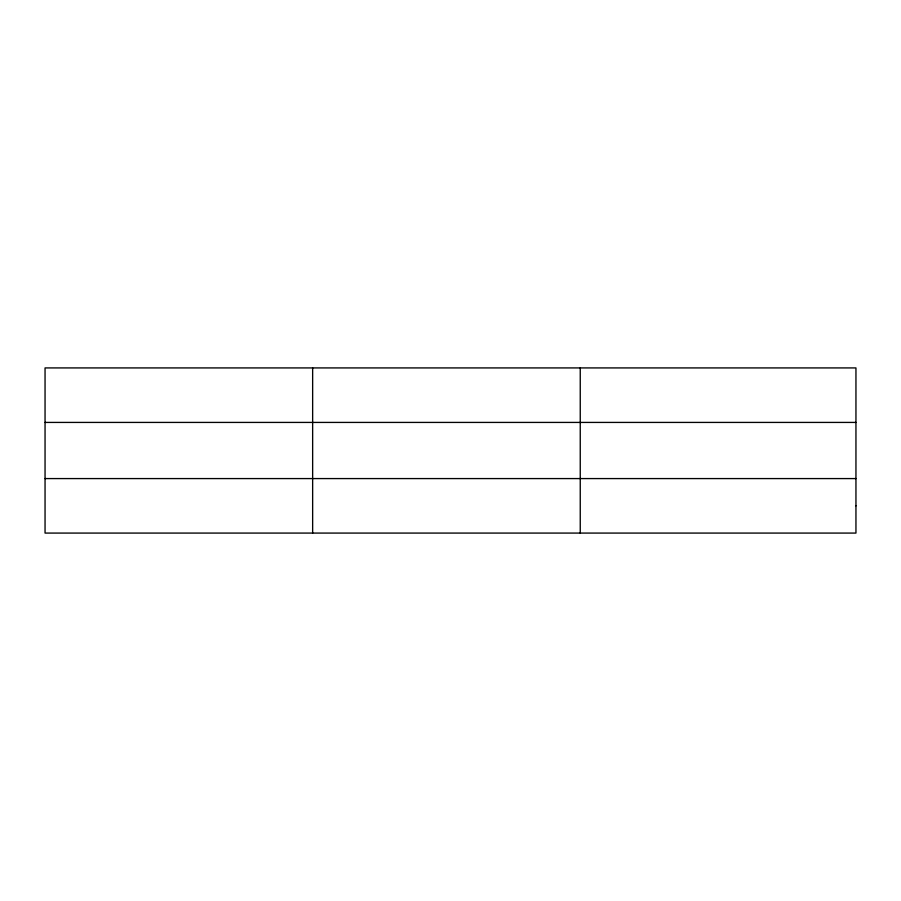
<?xml version="1.0" encoding="UTF-8"?>
<svg xmlns="http://www.w3.org/2000/svg" width="901" height="901" viewBox="0 0 901 901"><rect width="100%" height="100%" fill="white"/><g stroke="black" fill="none" stroke-linecap="round" stroke-linejoin="round"><path stroke-width="1.35" d="M312.647 533.077L312.647 367.923M580.244 533.077L580.244 367.923M45.05 422.423L855.95 422.423M45.05 478.577L855.95 478.577M855.95 505.833L855.95 533.077L45.05 533.077L45.05 367.923L855.95 367.923L855.95 505.833"/></g></svg>
